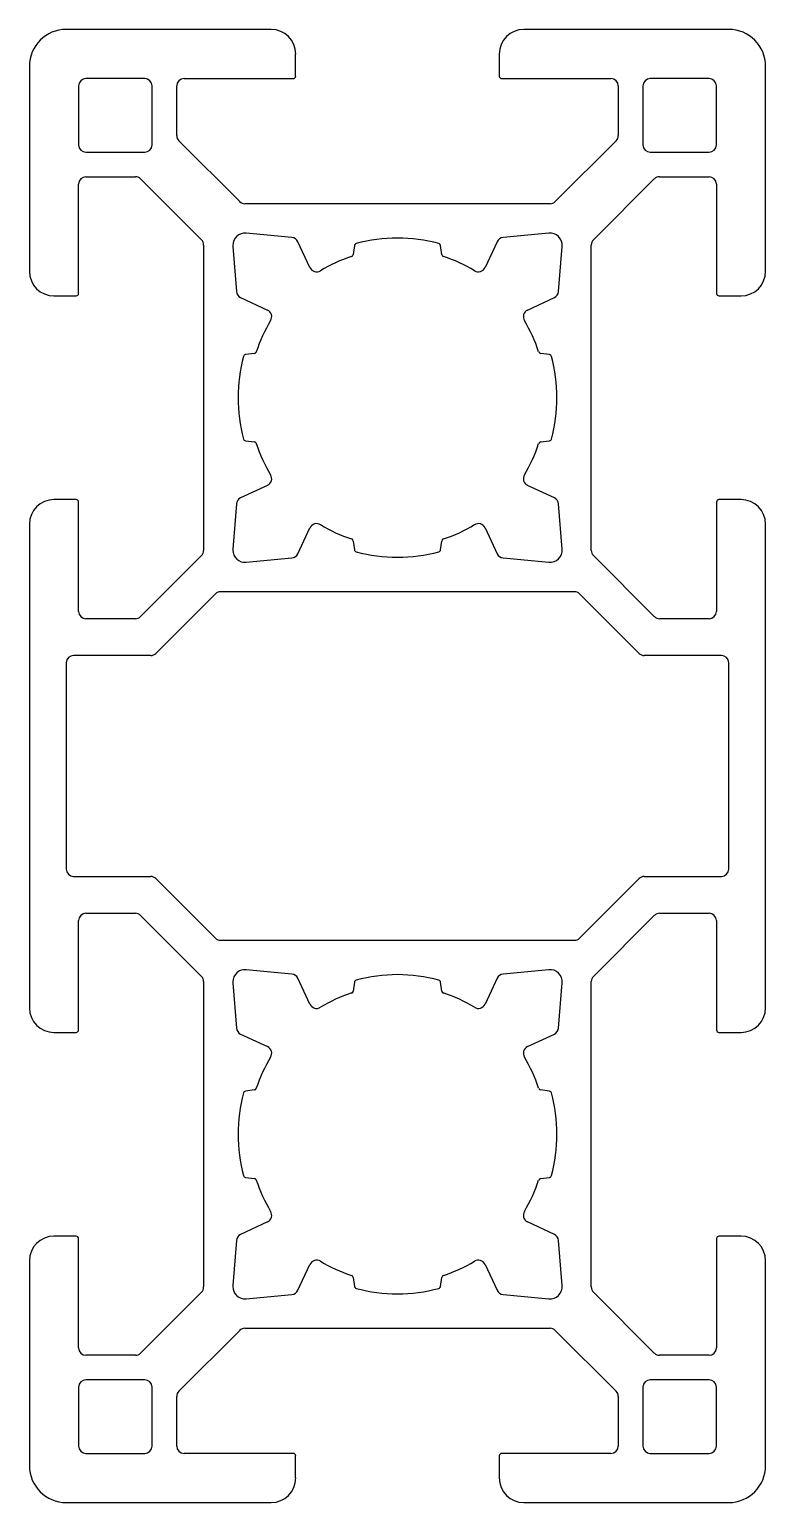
# Model space of a CAD drawing. Header units: inches. Extents: x 49677 to 50858, y 17396 to 19758.
import ezdxf

# ---------------------------------------------------------------- set-up
doc = ezdxf.new("R2010")
doc.units = ezdxf.units.IN
doc.header["$MEASUREMENT"] = 0

msp = doc.modelspace()

# ---------------------------------------------------------------- linework, layer by layer
at = {"color": 7, "linetype": 'Continuous', "lineweight": 25}
for p, q in [((50064.9, 19757.7), (49736.1, 19757.7)), ((50799.1, 19757.7), (50470.4, 19757.7)), ((50104.2, 19682.9), (50104.2, 19718.3)), ((50431, 19718.3), (50431, 19682.9)), ((49677.1, 19698.7), (49677.1, 19369.9)), ((49862.1, 19679), (49767.6, 19679)), ((49925.1, 19679), (50100.3, 19679)), ((50434.9, 19679), (50610.1, 19679)), ((50767.6, 19679), (50673.1, 19679)), ((50858.2, 19369.9), (50858.2, 19698.7)), ((49755.8, 19667.2), (49755.8, 19572.7)), ((49873.9, 19572.7), (49873.9, 19667.2)), ((49913.3, 19587.6), (49913.3, 19667.2)), ((50621.9, 19667.2), (50621.9, 19587.6)), ((50661.3, 19667.2), (50661.3, 19572.7)), ((50779.4, 19572.7), (50779.4, 19667.2)), ((49767.6, 19560.9), (49862.1, 19560.9)), ((50014.4, 19481.6), (49916.7, 19579.3)), ((50618.5, 19579.3), (50520.8, 19481.6)), ((50673.1, 19560.9), (50767.6, 19560.9)), ((49767.6, 19521.5), (49847.1, 19521.5)), ((49855.5, 19518), (49953.1, 19420.4)), ((50582.1, 19420.4), (50679.7, 19518)), ((50688.1, 19521.5), (50767.6, 19521.5)), ((49755.8, 19334.5), (49755.8, 19509.7)), ((50779.4, 19509.7), (50779.4, 19334.5)), ((50512.5, 19478.2), (50022.7, 19478.2)), ((50098.2, 19424.1), (50024.8, 19431.1)), ((50127.1, 19375.8), (50107.7, 19417.3)), ((50427.5, 19417.3), (50408.1, 19375.8)), ((50510.4, 19431.1), (50437.1, 19424.1)), ((49956.6, 19412), (49956.6, 18922.3)), ((50003.4, 19409.9), (50009.1, 19337.5)), ((50198.5, 19411.1), (50196.6, 19396.9)), ((50338.6, 19396.9), (50336.8, 19411.1)), ((50526.1, 19337.5), (50531.9, 19409.9)), ((50578.6, 18922.3), (50578.6, 19412)), ((49716.4, 19330.5), (49751.9, 19330.5)), ((50015.9, 19327.7), (50058.9, 19307.7)), ((50476.3, 19307.7), (50519.3, 19327.7)), ((50783.4, 19330.5), (50818.8, 19330.5)), ((50037.9, 19238.2), (50023.7, 19236.3)), ((50511.5, 19236.3), (50497.3, 19238.2)), ((50023.7, 19098), (50037.9, 19096.2)), ((50497.3, 19096.2), (50511.5, 19098)), ((50058.9, 19026.6), (50015.9, 19006.6)), ((50519.3, 19006.6), (50476.3, 19026.6)), ((49751.9, 19003.8), (49716.4, 19003.8)), ((49755.8, 18824.6), (49755.8, 18999.8)), ((50009.1, 18996.8), (50003.4, 18924.4)), ((50531.9, 18924.4), (50526.1, 18996.8)), ((50779.4, 18999.8), (50779.4, 18824.6)), ((50818.8, 19003.8), (50783.4, 19003.8)), ((49677.1, 18964.4), (49677.1, 18188.8)), ((50107.7, 18917), (50127.1, 18958.5)), ((50408.1, 18958.5), (50427.5, 18917)), ((50858.2, 18188.8), (50858.2, 18964.4)), ((50196.6, 18937.4), (50198.5, 18923.3)), ((50336.8, 18923.3), (50338.6, 18937.4)), ((49953.1, 18913.9), (49855.5, 18816.3)), ((50024.8, 18903.3), (50098.2, 18910.2)), ((50437.1, 18910.2), (50510.4, 18903.3)), ((50679.7, 18816.3), (50582.1, 18913.9)), ((49975.4, 18852.7), (49880, 18757.2)), ((50551.5, 18856.1), (49983.8, 18856.1)), ((50655.3, 18757.2), (50559.8, 18852.7)), ((49847.1, 18812.8), (49767.6, 18812.8)), ((50767.6, 18812.8), (50688.1, 18812.8)), ((49736.1, 18742), (49736.1, 18411.3)), ((49871.6, 18753.8), (49747.9, 18753.8)), ((50787.3, 18753.8), (50663.6, 18753.8)), ((50799.1, 18411.3), (50799.1, 18742)), ((49747.9, 18399.4), (49871.6, 18399.4)), ((49880, 18396), (49975.4, 18300.5)), ((50559.8, 18300.5), (50655.3, 18396)), ((50663.6, 18399.4), (50787.3, 18399.4)), ((49767.6, 18340.4), (49847.1, 18340.4)), ((49855.5, 18336.9), (49953.1, 18239.3)), ((50582.1, 18239.3), (50679.7, 18336.9)), ((50688.1, 18340.4), (50767.6, 18340.4)), ((49755.8, 18153.4), (49755.8, 18328.6)), ((50779.4, 18328.6), (50779.4, 18153.4)), ((49983.8, 18297.1), (50551.5, 18297.1)), ((50098.2, 18243), (50024.8, 18250)), ((50127.1, 18194.7), (50107.7, 18236.2)), ((50427.5, 18236.2), (50408.1, 18194.7)), ((50510.4, 18250), (50437.1, 18243)), ((49956.6, 18230.9), (49956.6, 17741.2)), ((50003.4, 18228.8), (50009.1, 18156.4)), ((50198.5, 18229.9), (50196.6, 18215.8)), ((50338.6, 18215.8), (50336.8, 18229.9)), ((50526.1, 18156.4), (50531.9, 18228.8)), ((50578.6, 17741.2), (50578.6, 18230.9)), ((49716.4, 18149.4), (49751.9, 18149.4)), ((50015.9, 18146.6), (50058.9, 18126.6)), ((50476.3, 18126.6), (50519.3, 18146.6)), ((50783.4, 18149.4), (50818.8, 18149.4)), ((50037.9, 18057.1), (50023.7, 18055.2)), ((50511.5, 18055.2), (50497.3, 18057.1)), ((50023.7, 17916.9), (50037.9, 17915.1)), ((50497.3, 17915.1), (50511.5, 17916.9)), ((50058.9, 17845.5), (50015.9, 17825.5)), ((50519.3, 17825.5), (50476.3, 17845.5)), ((49751.9, 17822.7), (49716.4, 17822.7)), ((49755.8, 17643.5), (49755.8, 17818.7)), ((50009.1, 17815.7), (50003.4, 17743.3)), ((50531.9, 17743.3), (50526.1, 17815.7)), ((50779.4, 17818.7), (50779.4, 17643.5)), ((50818.8, 17822.7), (50783.4, 17822.7)), ((49677.1, 17783.3), (49677.1, 17454.6)), ((50107.7, 17735.9), (50127.1, 17777.4)), ((50408.1, 17777.4), (50427.5, 17735.9)), ((50858.2, 17454.6), (50858.2, 17783.3)), ((50196.6, 17756.3), (50198.5, 17742.2)), ((50336.8, 17742.2), (50338.6, 17756.3)), ((49953.1, 17732.8), (49855.5, 17635.2)), ((50024.8, 17722.2), (50098.2, 17729.1)), ((50437.1, 17729.1), (50510.4, 17722.2)), ((50679.7, 17635.2), (50582.1, 17732.8)), ((49916.7, 17573.9), (50014.4, 17671.6)), ((50022.7, 17675), (50512.5, 17675)), ((50520.8, 17671.6), (50618.5, 17573.9)), ((49847.1, 17631.7), (49767.6, 17631.7)), ((50767.6, 17631.7), (50688.1, 17631.7)), ((49755.8, 17580.5), (49755.8, 17486.1)), ((49862.1, 17592.4), (49767.6, 17592.4)), ((49873.9, 17486.1), (49873.9, 17580.5)), ((50661.3, 17580.5), (50661.3, 17486.1)), ((50767.6, 17592.4), (50673.1, 17592.4)), ((50779.4, 17486.1), (50779.4, 17580.5)), ((49913.3, 17486.1), (49913.3, 17565.6)), ((50621.9, 17565.6), (50621.9, 17486.1)), ((49767.6, 17474.2), (49862.1, 17474.2)), ((50100.3, 17474.2), (49925.1, 17474.2)), ((50104.2, 17434.9), (50104.2, 17470.3)), ((50431, 17470.3), (50431, 17434.9)), ((50610.1, 17474.2), (50434.9, 17474.2)), ((50673.1, 17474.2), (50767.6, 17474.2)), ((49736.1, 17395.5), (50064.9, 17395.5)), ((50470.4, 17395.5), (50799.1, 17395.5))]:
    msp.add_line(p, q, dxfattribs=at)
for centre, radius, start, end in [((49736.1, 19698.7), 59.1, 90, 180), ((50064.9, 19718.3), 39.4, 360, 90), ((50470.4, 19718.3), 39.4, 90, 180), ((50799.1, 19698.7), 59.1, 0, 90), ((49767.6, 19667.2), 11.8, 90, 180), ((49862.1, 19667.2), 11.8, 360, 90), ((49925.1, 19667.2), 11.8, 90, 180), ((50100.3, 19682.9), 3.94, 270, 0), ((50434.9, 19682.9), 3.94, 180, 270), ((50610.1, 19667.2), 11.8, 0, 90), ((50673.1, 19667.2), 11.8, 90, 180), ((50767.6, 19667.2), 11.8, 0, 90), ((49925.1, 19587.6), 11.8, 180, 225), ((50610.1, 19587.6), 11.8, 315, 0), ((49767.6, 19572.7), 11.8, 180, 270), ((49862.1, 19572.7), 11.8, 270, 360), ((50673.1, 19572.7), 11.8, 180, 270), ((50767.6, 19572.7), 11.8, 270, 0), ((49767.6, 19509.7), 11.8, 90, 180), ((49847.1, 19509.7), 11.8, 45, 90), ((50688.1, 19509.7), 11.8, 90, 135), ((50767.6, 19509.7), 11.8, 0, 90), ((50022.7, 19490), 11.8, 225, 270), ((50512.5, 19490), 11.8, 270, 315), ((49944.8, 19412), 11.8, 0, 45), ((50023, 19411.5), 19.7, 84.5848, 180), ((50097, 19412.3), 11.8, 25, 84.5848), ((50267.6, 19167.2), 255.9, 74.9945, 105.0055), ((50438.2, 19412.3), 11.8, 95.4152, 155), ((50512.2, 19411.5), 19.7, 355.4627, 95.4152), ((50590.4, 19412), 11.8, 135, 180), ((50023, 19411.5), 19.7, 180, 184.5373), ((50192.7, 19397.4), 3.94, 288.0216, 352.5), ((50202.4, 19410.5), 3.94, 105.0055, 172.5), ((50332.8, 19410.5), 3.94, 7.5, 74.9945), ((50342.5, 19397.4), 3.94, 187.5, 251.9784), ((50137.8, 19380.8), 11.8, 205, 301.2802), ((50267.6, 19167.2), 238.2, 108.0216, 121.2802), ((50267.6, 19167.2), 238.2, 58.7198, 71.9784), ((50397.4, 19380.8), 11.8, 238.7198, 335), ((49716.4, 19369.9), 39.4, 180, 270), ((50818.8, 19369.9), 39.4, 270, 0), ((49751.9, 19334.5), 3.94, 270, 360), ((50020.9, 19338.5), 11.8, 184.5373, 245), ((50514.3, 19338.5), 11.8, 295, 355.4627), ((50783.4, 19334.5), 3.94, 180, 270), ((50054, 19297), 11.8, 328.7198, 65), ((50481.3, 19297), 11.8, 115, 211.2802), ((50267.6, 19167.2), 238.2, 148.7198, 161.9784), ((50267.6, 19167.2), 238.2, 18.0216, 31.2802), ((50267.6, 19167.2), 255.9, 164.9945, 195.0055), ((50024.2, 19232.4), 3.94, 97.5, 164.9945), ((50037.4, 19242.1), 3.94, 277.5, 341.9784), ((50497.9, 19242.1), 3.94, 198.0216, 262.5), ((50511, 19232.4), 3.94, 15.0055, 82.5), ((50267.6, 19167.2), 255.9, 344.9945, 15.0055), ((50024.2, 19101.9), 3.94, 195.0055, 262.5), ((50037.4, 19092.3), 3.94, 18.0216, 82.5), ((50267.6, 19167.2), 238.2, 198.0216, 211.2802), ((50267.6, 19167.2), 238.2, 328.7198, 341.9784), ((50497.9, 19092.3), 3.94, 97.5, 161.9784), ((50511, 19101.9), 3.94, 277.5, 344.9945), ((50054, 19037.4), 11.8, 295, 31.2802), ((50481.3, 19037.4), 11.8, 148.7198, 245), ((49716.4, 18964.4), 39.4, 90, 180), ((49751.9, 18999.8), 3.94, 0, 90), ((50020.9, 18995.9), 11.8, 115, 175.4627), ((50514.3, 18995.9), 11.8, 4.5373, 65), ((50783.4, 18999.8), 3.94, 90, 180), ((50818.8, 18964.4), 39.4, 360, 90), ((50137.8, 18953.5), 11.8, 58.7198, 155), ((50267.6, 19167.2), 238.2, 238.7198, 251.9784), ((50267.6, 19167.2), 238.2, 288.0216, 301.2802), ((50397.4, 18953.5), 11.8, 25, 121.2802), ((49944.8, 18922.3), 11.8, 315, 0), ((50023, 18922.9), 19.7, 175.4627, 180), ((50023, 18922.9), 19.7, 180, 275.4152), ((50192.7, 18936.9), 3.94, 7.5, 71.9784), ((50202.4, 18923.8), 3.94, 187.5, 254.9945), ((50332.8, 18923.8), 3.94, 285.0055, 352.5), ((50342.5, 18936.9), 3.94, 108.0216, 172.5), ((50512.2, 18922.9), 19.7, 264.5848, 4.5373), ((50590.4, 18922.3), 11.8, 180, 225), ((50097, 18922), 11.8, 275.4152, 335), ((50267.6, 19167.2), 255.9, 254.9945, 285.0055), ((50438.2, 18922), 11.8, 205, 264.5848), ((49983.8, 18844.3), 11.8, 90, 135), ((50551.5, 18844.3), 11.8, 45, 90), ((49767.6, 18824.6), 11.8, 180, 270), ((49847.1, 18824.6), 11.8, 270, 315), ((50688.1, 18824.6), 11.8, 225, 270), ((50767.6, 18824.6), 11.8, 270, 360), ((49871.6, 18765.6), 11.8, 270, 315), ((50663.6, 18765.6), 11.8, 225, 270), ((49747.9, 18742), 11.8, 90, 180), ((50787.3, 18742), 11.8, 360, 90), ((49747.9, 18411.3), 11.8, 180, 270), ((50787.3, 18411.3), 11.8, 270, 360), ((49871.6, 18387.6), 11.8, 45, 90), ((50663.6, 18387.6), 11.8, 90, 135), ((49767.6, 18328.6), 11.8, 90, 180), ((49847.1, 18328.6), 11.8, 45, 90), ((50688.1, 18328.6), 11.8, 90, 135), ((50767.6, 18328.6), 11.8, 0, 90), ((49983.8, 18308.9), 11.8, 225, 270), ((50551.5, 18308.9), 11.8, 270, 315), ((49944.8, 18230.9), 11.8, 360, 45), ((50023, 18230.4), 19.7, 84.5848, 180), ((50097, 18231.2), 11.8, 25, 84.5848), ((50267.6, 17986.1), 255.9, 74.9945, 105.0055), ((50438.2, 18231.2), 11.8, 95.4152, 155), ((50512.2, 18230.4), 19.7, 355.4627, 95.4152), ((50590.4, 18230.9), 11.8, 135, 180), ((50023, 18230.4), 19.7, 180, 184.5373), ((50192.7, 18216.3), 3.94, 288.0216, 352.5), ((50202.4, 18229.4), 3.94, 105.0055, 172.5), ((50332.8, 18229.4), 3.94, 7.5, 74.9945), ((50342.5, 18216.3), 3.94, 187.5, 251.9784), ((50137.8, 18199.7), 11.8, 205, 301.2802), ((50267.6, 17986.1), 238.2, 108.0216, 121.2802), ((50267.6, 17986.1), 238.2, 58.7198, 71.9784), ((50397.4, 18199.7), 11.8, 238.7198, 335), ((49716.4, 18188.8), 39.4, 180.0008, 270.0008), ((50818.8, 18188.8), 39.4, 269.9992, 359.9992), ((49751.9, 18153.4), 3.94, 270, 360), ((50020.9, 18157.4), 11.8, 184.5373, 245), ((50514.3, 18157.4), 11.8, 295, 355.4627), ((50783.4, 18153.4), 3.94, 180, 270), ((50054, 18115.9), 11.8, 328.7198, 65), ((50481.3, 18115.9), 11.8, 115, 211.2802), ((50267.6, 17986.1), 238.2, 148.7198, 161.9784), ((50267.6, 17986.1), 238.2, 18.0216, 31.2802), ((50267.6, 17986.1), 255.9, 164.9945, 195.0055), ((50024.2, 18051.3), 3.94, 97.5, 164.9945), ((50037.4, 18061), 3.94, 277.5, 341.9784), ((50497.9, 18061), 3.94, 198.0216, 262.5), ((50511, 18051.3), 3.94, 15.0055, 82.5), ((50267.6, 17986.1), 255.9, 344.9945, 15.0055), ((50024.2, 17920.8), 3.94, 195.0055, 262.5), ((50037.4, 17911.1), 3.94, 18.0216, 82.5), ((50267.6, 17986.1), 238.2, 198.0216, 211.2802), ((50267.6, 17986.1), 238.2, 328.7198, 341.9784), ((50497.9, 17911.1), 3.94, 97.5, 161.9784), ((50511, 17920.8), 3.94, 277.5, 344.9945), ((50054, 17856.3), 11.8, 295, 31.2802), ((50481.3, 17856.3), 11.8, 148.7198, 245), ((49716.4, 17783.3), 39.4, 90, 180), ((49751.9, 17818.7), 3.94, 0, 90), ((50020.9, 17814.8), 11.8, 115, 175.4627), ((50514.3, 17814.8), 11.8, 4.5373, 65), ((50783.4, 17818.7), 3.94, 90, 180), ((50818.8, 17783.3), 39.4, 360, 90), ((50137.8, 17772.4), 11.8, 58.7198, 155), ((50267.6, 17986.1), 238.2, 238.7198, 251.9784), ((50267.6, 17986.1), 238.2, 288.0216, 301.2802), ((50397.4, 17772.4), 11.8, 25, 121.2802), ((49944.8, 17741.2), 11.8, 315, 0), ((50023, 17741.8), 19.7, 175.4627, 180), ((50023, 17741.8), 19.7, 180, 275.4152), ((50192.7, 17755.8), 3.94, 7.5, 71.9784), ((50202.4, 17742.7), 3.94, 187.5, 254.9945), ((50332.8, 17742.7), 3.94, 285.0055, 352.5), ((50342.5, 17755.8), 3.94, 108.0216, 172.5), ((50512.2, 17741.8), 19.7, 264.5848, 4.5373), ((50590.4, 17741.2), 11.8, 180, 225), ((50097, 17740.9), 11.8, 275.4152, 335), ((50267.6, 17986.1), 255.9, 254.9945, 285.0055), ((50438.2, 17740.9), 11.8, 205, 264.5848), ((50022.7, 17663.2), 11.8, 90, 135), ((50512.5, 17663.2), 11.8, 45, 90), ((49767.6, 17643.5), 11.8, 180, 270), ((49847.1, 17643.5), 11.8, 270, 315), ((50688.1, 17643.5), 11.8, 225, 270), ((50767.6, 17643.5), 11.8, 270, 360), ((49767.6, 17580.5), 11.8, 90, 180), ((49862.1, 17580.5), 11.8, 0, 90), ((50673.1, 17580.5), 11.8, 90, 180), ((50767.6, 17580.5), 11.8, 360, 90), ((49925.1, 17565.6), 11.8, 135, 180), ((50610.1, 17565.6), 11.8, 360, 45), ((49767.6, 17486.1), 11.8, 180, 270), ((49862.1, 17486.1), 11.8, 270, 0), ((49925.1, 17486.1), 11.8, 180, 270), ((50610.1, 17486.1), 11.8, 270, 360), ((50673.1, 17486.1), 11.8, 180, 270), ((50767.6, 17486.1), 11.8, 270, 360), ((50100.3, 17470.3), 3.94, 360, 90), ((50434.9, 17470.3), 3.94, 90, 180), ((49736.1, 17454.6), 59.1, 180, 270), ((50064.9, 17434.9), 39.4, 270, 0), ((50470.4, 17434.9), 39.4, 180, 270), ((50799.1, 17454.6), 59.1, 270, 360)]:
    msp.add_arc(centre, radius, start, end, dxfattribs=at)

doc.saveas('drawing.dxf')
